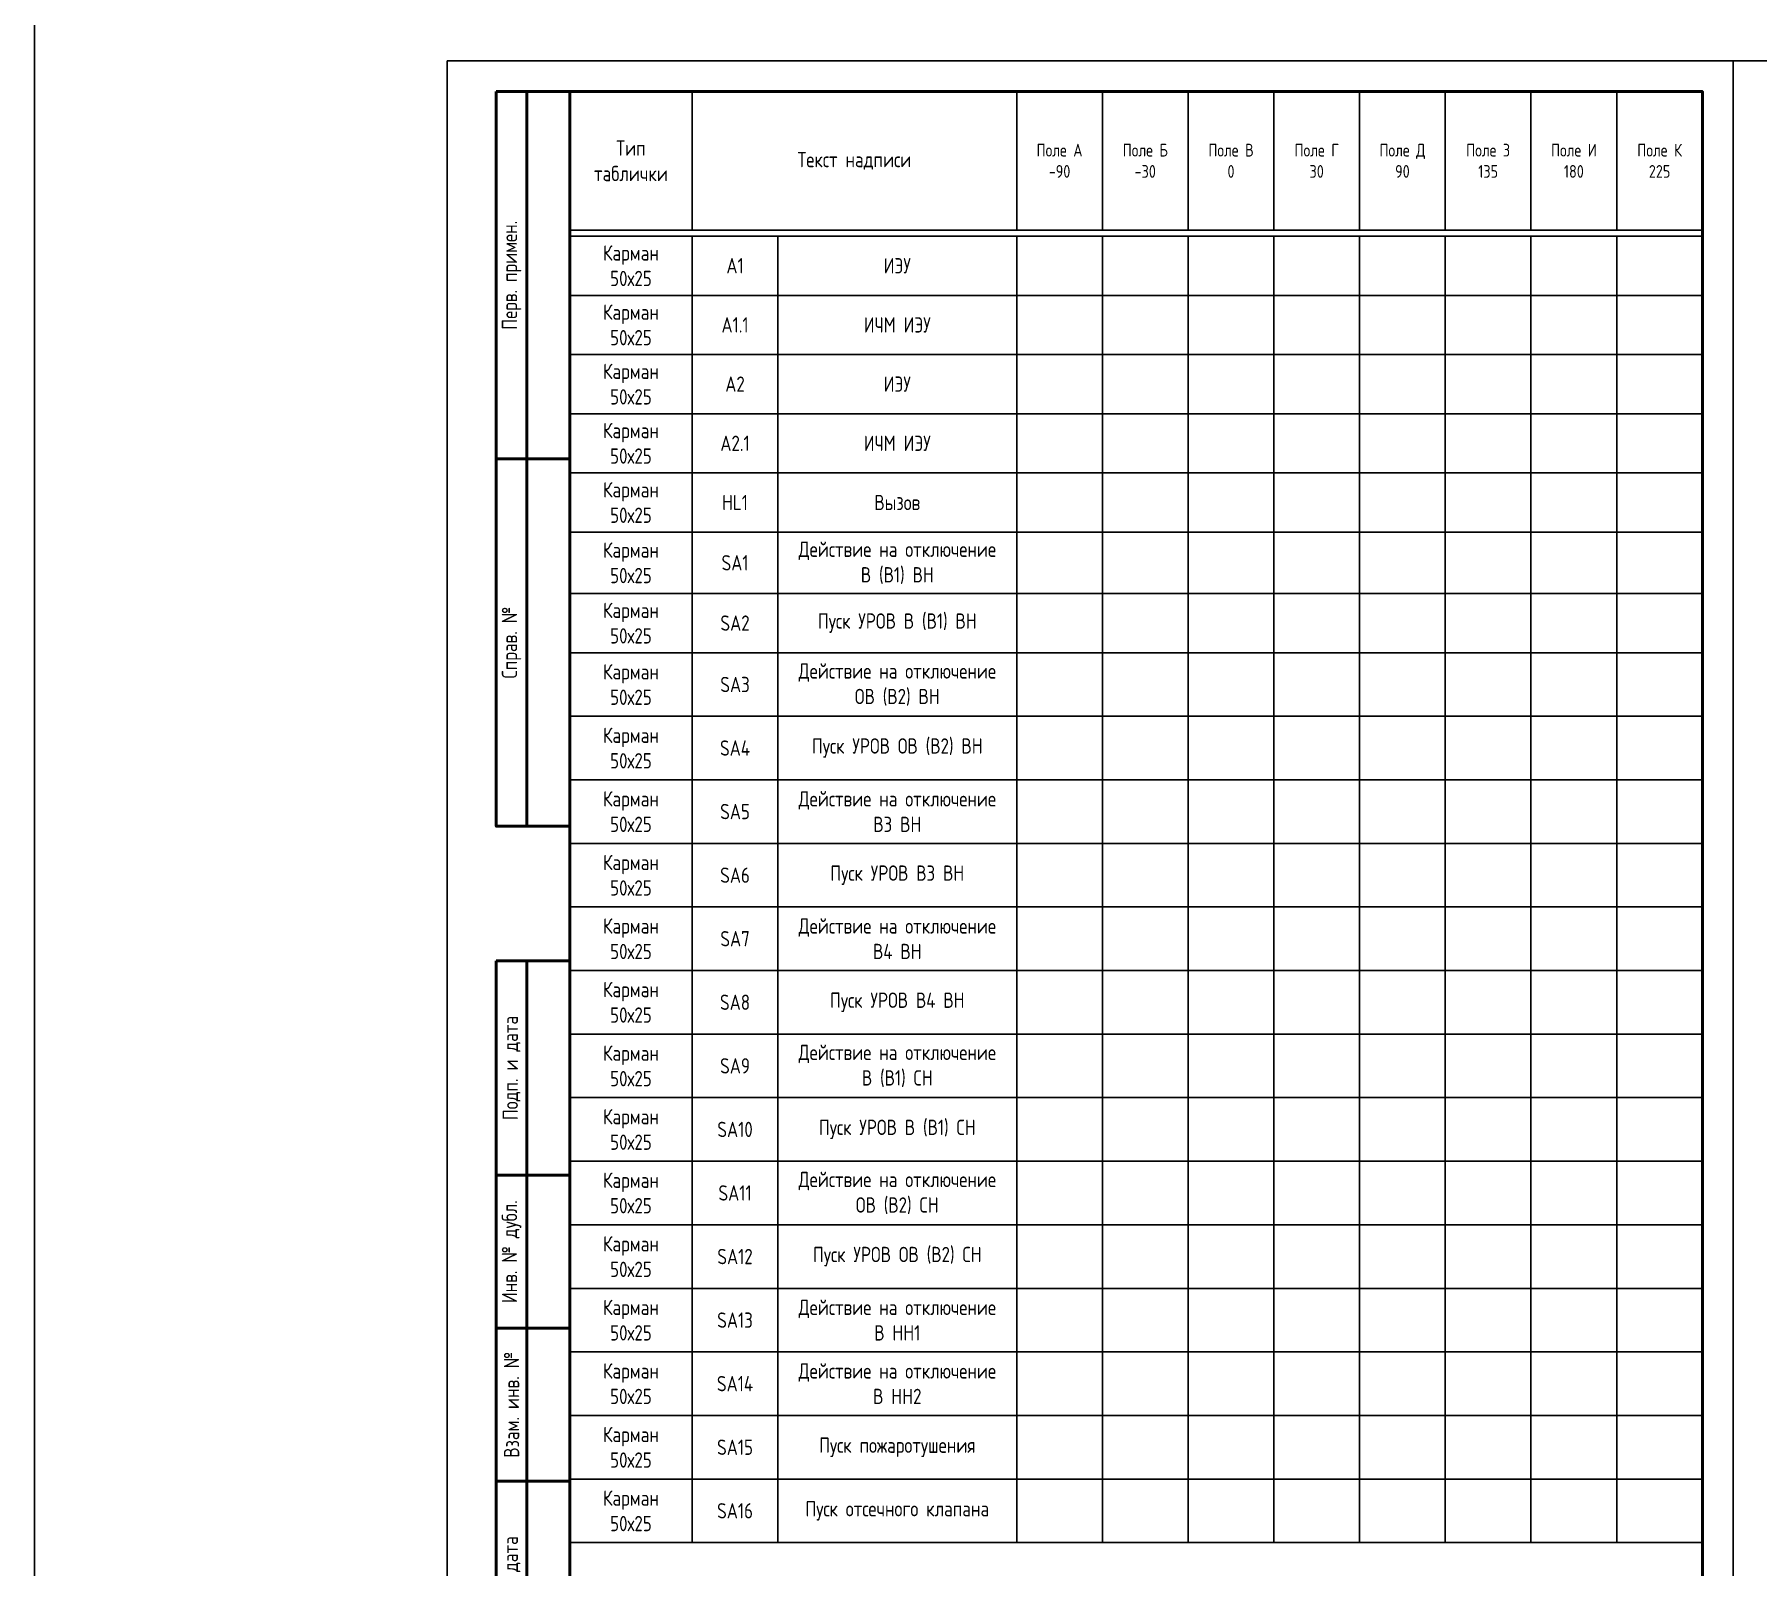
# Model space of a CAD drawing. Header units: millimetres. Extents: x -1244 to 6083, y -90 to 1191.
# Drawn here: x -1117.4 to -836, y 51.1 to 301.3 of the extents above; entities that cross this region are included whole.
import ezdxf

# ---------------------------------------------------------------- set-up
doc = ezdxf.new("R2010")
doc.units = ezdxf.units.MM
doc.styles.add('Gost_type_A', font='GOST_0.TTF')

# ---------------------------------------------------------------- blocks, each defined once
blk = doc.blocks.new('Формат_А4')
blk.add_lwpolyline([(0, 297), (0, 0), (-210, 0), (-210, 297)], close=True)
at = {"lineweight": 50}
blk.add_lwpolyline([(-190, 292), (-5, 292), (-5, 5), (-190, 5)], close=True, dxfattribs=at)
blk = doc.blocks.new('Штамп левый верхний')
at = {"lineweight": 50}
for points in [[(-12, 0), (-7, 0), (-7, -60), (-12, -60)], [(-7, 0), (0, 0), (0, -60), (-7, -60)], [(-12, -60), (-7, -60), (-7, -120), (-12, -120)], [(-7, -60), (0, -60), (0, -120), (-7, -120)]]:
    blk.add_lwpolyline(points, close=True, dxfattribs=at)
at = {"char_height": 2.5, "width": 60, "attachment_point": 5, "rotation": 90, "style": 'Gost_type_A'}
for s, insert in [('Перв. примен.', (-9.5, -30)), ('Справ. №', (-9.5, -90))]:
    blk.add_mtext(s, dxfattribs=dict(at, insert=insert))
blk = doc.blocks.new('Штамп левый нижний')
at = {"lineweight": 50}
for points in [[(-12, 145), (-7, 145), (-7, 110), (-12, 110)], [(-7, 145), (0, 145), (0, 110), (-7, 110)], [(-12, 110), (-7, 110), (-7, 85), (-12, 85)], [(-7, 110), (0, 110), (0, 85), (-7, 85)], [(-12, 85), (-7, 85), (-7, 60), (-12, 60)], [(-7, 85), (0, 85), (0, 60), (-7, 60)], [(-12, 60), (-7, 60), (-7, 25), (-12, 25)], [(-7, 60), (0, 60), (0, 25), (-7, 25)], [(-12, 25), (-7, 25), (-7, 0), (-12, 0)], [(-7, 25), (0, 25), (0, 0), (-7, 0)]]:
    blk.add_lwpolyline(points, close=True, dxfattribs=at)
at = {"char_height": 2.5, "attachment_point": 5, "rotation": 90, "style": 'Gost_type_A'}
for s, insert, width in [('Подп. и дата', (-9.5, 127.5), 35), ('Инв. № дубл.', (-9.5, 97.5), 25), ('Взам. инв. №', (-9.5, 72.5), 25), ('Подп. и дата', (-9.5, 42.5), 35), ('Инв. N подл.', (-9.5, 12.5), 25)]:
    blk.add_mtext(s, dxfattribs=dict(at, insert=insert, width=width))
blk = doc.blocks.new('*T23')
at = {"color": 0, "linetype": 'ByBlock', "lineweight": -2, "transparency": 16777216}
for p, q in [((0, 0), (185, 0)), ((0, 0), (0, -237.02)), ((20, 0), (20, -22.61)), ((73, 0), (73, -22.61)), ((87, 0), (87, -22.61)), ((101, 0), (101, -22.61)), ((115, 0), (115, -22.61)), ((129, 0), (129, -22.61)), ((143, 0), (143, -22.61)), ((157, 0), (157, -22.61)), ((171, 0), (171, -22.61)), ((185, 0), (185, -237.02)), ((210, 0), (395, 0)), ((210, 0), (210, -169.71)), ((230, 0), (230, -22.61)), ((283, 0), (283, -22.61)), ((297, 0), (297, -22.61)), ((311, 0), (311, -22.61)), ((325, 0), (325, -22.61)), ((339, 0), (339, -22.61)), ((353, 0), (353, -22.61)), ((367, 0), (367, -22.61)), ((381, 0), (381, -22.61)), ((395, 0), (395, -169.71)), ((0, -22.61), (185, -22.61)), ((0, -23.61), (185, -23.61)), ((20, -23.61), (20, -237.02)), ((34, -23.61), (34, -237.02)), ((73, -23.61), (73, -237.02)), ((87, -23.61), (87, -237.02)), ((101, -23.61), (101, -237.02)), ((115, -23.61), (115, -237.02)), ((129, -23.61), (129, -237.02)), ((143, -23.61), (143, -237.02)), ((157, -23.61), (157, -237.02)), ((171, -23.61), (171, -237.02)), ((210, -22.61), (395, -22.61)), ((210, -23.61), (395, -23.61)), ((230, -23.61), (230, -169.71)), ((244, -23.61), (244, -169.71)), ((283, -23.61), (283, -169.71)), ((297, -23.61), (297, -169.71)), ((311, -23.61), (311, -169.71)), ((325, -23.61), (325, -169.71)), ((339, -23.61), (339, -169.71)), ((353, -23.61), (353, -169.71)), ((367, -23.61), (367, -169.71)), ((381, -23.61), (381, -169.71)), ((0, -33.28), (185, -33.28)), ((210, -33.63), (395, -33.63)), ((0, -42.95), (185, -42.95)), ((210, -44.02), (395, -44.02)), ((0, -52.62), (185, -52.62)), ((210, -54.58), (395, -54.58)), ((0, -62.29), (185, -62.29)), ((210, -68.77), (395, -68.77)), ((0, -71.96), (185, -71.96)), ((0, -81.98), (185, -81.98)), ((210, -83.5), (395, -83.5)), ((0, -91.65), (185, -91.65)), ((210, -97.87), (395, -97.87)), ((0, -102.04), (185, -102.04)), ((0, -112.42), (185, -112.42)), ((210, -112.24), (395, -112.24)), ((0, -122.8), (185, -122.8)), ((210, -126.6), (395, -126.6)), ((0, -133.19), (185, -133.19)), ((210, -140.97), (395, -140.97)), ((0, -143.57), (185, -143.57)), ((0, -153.95), (185, -153.95)), ((210, -155.34), (395, -155.34)), ((0, -164.34), (185, -164.34)), ((210, -169.71), (395, -169.71)), ((0, -174.72), (185, -174.72)), ((0, -185.1), (185, -185.1)), ((0, -195.49), (185, -195.49)), ((0, -205.87), (185, -205.87)), ((0, -216.25), (185, -216.25)), ((0, -226.64), (185, -226.64)), ((0, -237.02), (185, -237.02))]:
    blk.add_line(p, q, dxfattribs=at)
at = {"color": 0, "transparency": 16777216, "char_height": 2.5, "attachment_point": 5, "style": 'Gost_type_A'}
for s, insert, width in [('Тип таблички', (10, -11.3), 17), ('Тип таблички', (220, -11.3), 17), ('Текст надписи', (46.5, -11.3), 50), ('{\\H0.83333x;\\C256;Поле А \\P-90}', (80, -11.3), 11), ('{\\H0.83333x;\\C256;Поле Б\\P-30}', (94, -11.3), 11), ('{\\H0.83333x;\\C256;Поле В\\P0}', (108, -11.3), 11), ('{\\H0.83333x;\\C256;Поле Г\\P30}', (122, -11.3), 11), ('{\\H0.83333x;\\C256;Поле Д\\P90}', (136, -11.3), 11), ('{\\H0.83333x;\\C256;Поле З\\P135}', (150, -11.3), 11), ('{\\H0.83333x;\\C256;Поле И\\P180}', (164, -11.3), 11), ('{\\H0.83333x;\\C256;Поле К\\P225}', (178, -11.3), 11), ('Текст надписи', (256.5, -11.3), 50), ('{\\H0.83333x;\\C256;Поле А \\P-90}', (290, -11.3), 11), ('{\\H0.83333x;\\C256;Поле Б\\P-30}', (304, -11.3), 11), ('{\\H0.83333x;\\C256;Поле В\\P0}', (318, -11.3), 11), ('{\\H0.83333x;\\C256;Поле Г\\P30}', (332, -11.3), 11), ('{\\H0.83333x;\\C256;Поле Д\\P90}', (346, -11.3), 11), ('{\\H0.83333x;\\C256;Поле З\\P135}', (360, -11.3), 11), ('{\\H0.83333x;\\C256;Поле И\\P180}', (374, -11.3), 11), ('{\\H0.83333x;\\C256;Поле К\\P225}', (388, -11.3), 11), ('Карман\\P50х25', (10, -28.44), 17), ('Карман\\P50х25', (220, -28.62), 17), ('Цепи переменного тока \\PВ (В1) ВН', (263.5, -28.62), 36), ('A1', (27, -28.44), 11), ('ИЭУ', (53.5, -28.44), 36), ('SG1', (237, -28.62), 11), ('Карман\\P50х25', (10, -38.11), 17), ('Карман\\P50х25', (220, -38.82), 17), ('Цепи переменного тока \\PОВ (В2) ВН', (263.5, -38.82), 36), ('A1.1', (27, -38.11), 11), ('ИЧМ ИЭУ', (53.5, -38.11), 36), ('SG2', (237, -38.82), 11), ('Карман\\P50х25', (10, -47.78), 17), ('A2', (27, -47.78), 11), ('ИЭУ', (53.5, -47.78), 36), ('Карман\\P50х25', (220, -49.3), 17), ('{\\C256;Цепи переменного \\Pтока В (В1) СН}', (263.5, -49.3), 36), ('SG3', (237, -49.3), 11), ('Карман\\P50х25', (10, -57.45), 17), ('A2.1', (27, -57.45), 11), ('ИЧМ ИЭУ', (53.5, -57.45), 36), ('Карман\\P50х25', (220, -61.68), 17), ('{\\C256;Цепи переменного тока   ОВ (В2) СН}', (263.5, -61.68), 36), ('SG4', (237, -61.68), 11), ('Карман\\P50х25', (10, -67.12), 17), ('HL1', (27, -67.12), 11), ('Вызов', (53.5, -67.12), 36), ('Карман\\P50х25', (220, -76.14), 17), ('Карман\\P50х25', (10, -76.97), 17), ('SA1', (27, -76.97), 11), ('Действие на отключение\\PВ (В1) ВН', (53.5, -76.97), 36), ('SG5', (237, -76.14), 11), ('{\\C256;Цепи переменного тока НН}', (263.5, -76.14), 36), ('Карман\\P50х25', (10, -86.82), 17), ('SA2', (27, -86.82), 11), ('Пуск УРОВ В (В1) ВН', (53.5, -86.82), 36), ('{\\C256;Цепи переменного тока общей обмотки}', (263.5, -90.69), 36), ('Карман\\P50х25', (220, -90.69), 17), ('SG6', (237, -90.69), 11), ('Карман\\P50х25', (10, -96.85), 17), ('SA3', (27, -96.85), 11), ('Действие на отключение\\PОВ (В2) ВН', (53.5, -96.85), 36), ('Карман\\P50х25', (10, -107.23), 17), ('Карман\\P50х25', (220, -105.05), 17), ('SG7', (237, -105.05), 11), ('{\\C256;Цепи переменного напряжения НН}', (263.5, -105.05), 36), ('SA4', (27, -107.23), 11), ('Пуск УРОВ ОВ (В2) ВН', (53.5, -107.23), 36), ('Карман\\P50х25', (10, -117.61), 17), ('Действие на отключение\\PВ3 ВН', (53.5, -117.61), 36), ('SA5', (27, -117.61), 11), ('Карман\\P50х25', (220, -119.42), 17), ('SG8', (237, -119.42), 11), ('{\\C256;Цепи переменного напряжения НН1}', (263.5, -119.42), 36), ('Карман\\P50х25', (10, -128), 17), ('Пуск УРОВ В3 ВН', (53.5, -128), 36), ('SA6', (27, -128), 11), ('Карман\\P50х25', (220, -133.79), 17), ('{\\C256;Цепи переменного напряжения НН2}', (263.5, -133.79), 36), ('Карман\\P50х25', (10, -138.38), 17), ('Действие на отключение\\PВ4 ВН', (53.5, -138.38), 36), ('SG9', (237, -133.79), 11), ('SA7', (27, -138.38), 11), ('Карман\\P50х25', (10, -148.76), 17), ('SA8', (27, -148.76), 11), ('Пуск УРОВ В4 ВН', (53.5, -148.76), 36), ('Карман\\P50х25', (10, -159.15), 17), ('Действие на отключение\\PВ (В1) СН', (53.5, -159.15), 36), ('SA9', (27, -159.15), 11), ('Карман\\P50х25', (10, -169.53), 17), ('SA10', (27, -169.53), 11), ('Пуск УРОВ {\\C256;В (В1) СН}', (53.5, -169.53), 36), ('Карман\\P50х25', (10, -179.91), 17), ('Действие на отключение\\PОВ (В2) СН', (53.5, -179.91), 36), ('SA11', (27, -179.91), 11), ('Карман\\P50х25', (10, -190.3), 17), ('Пуск УРОВ ОВ (В2) СН', (53.5, -190.3), 36), ('SA12', (27, -190.3), 11), ('Карман\\P50х25', (10, -200.68), 17), ('SA13', (27, -200.68), 11), ('Действие на отключение\\PВ НН1', (53.5, -200.68), 36), ('Карман\\P50х25', (10, -211.06), 17), ('Действие на отключение\\PВ НН2', (53.5, -211.06), 36), ('SA14', (27, -211.06), 11), ('Карман\\P50х25', (10, -221.45), 17), ('SA15', (27, -221.45), 11), ('Пуск пожаротушения', (53.5, -221.45), 36), ('Карман\\P50х25', (10, -231.83), 17), ('SA16', (27, -231.83), 11), ('Пуск отсечного клапана', (53.5, -231.83), 36)]:
    blk.add_mtext(s, dxfattribs=dict(at, insert=insert, width=width))

msp = doc.modelspace()

# ---------------------------------------------------------------- linework, layer by layer
msp.add_lwpolyline([(-1117.42, 586), (6083.28, 586), (6083.28, -90), (-1117.42, -90)], close=True)

# ---------------------------------------------------------------- block references
at = {"color": 1}
for name, p in [('Формат_А4', (-840, 0)), ('Формат_А4', (-630, 0)), ('Штамп левый верхний', (-1030, 292)), ('Штамп левый нижний', (-1030, 5))]:
    msp.add_blockref(name, p, dxfattribs=at)
msp.add_blockref('*T23', (-1030, 292))

doc.saveas('drawing.dxf')
